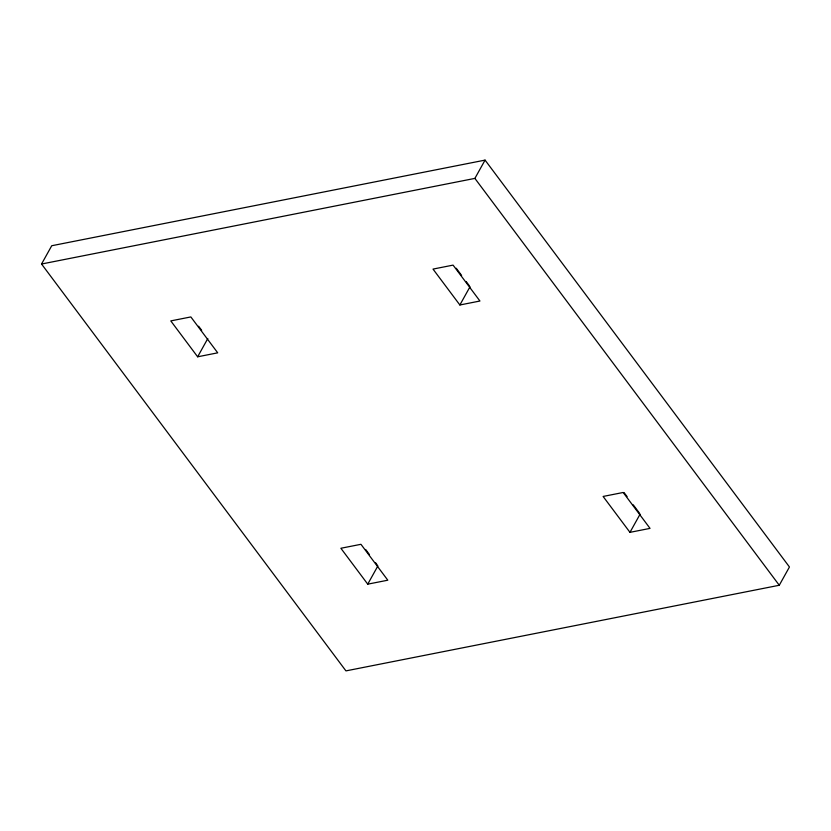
<?xml version="1.0" encoding="UTF-8"?>
<svg xmlns="http://www.w3.org/2000/svg" width="831" height="831" viewBox="0 0 831 831"><rect width="100%" height="100%" fill="white"/><g stroke="black" fill="none" stroke-linecap="round" stroke-linejoin="round"><path stroke-width="1.25" d="M41.55 264.019L51.73 245.737L485.065 160.113L789.45 566.981L779.27 585.263L345.935 670.887L41.55 264.019L474.885 178.395L485.065 160.113M197.643 356.8L217.712 352.832L190.85 316.933L170.781 320.901L197.643 356.8L207.812 338.518M459.875 304.987L479.944 301.019L453.082 265.12L433.013 269.088L459.875 304.987L470.045 286.695M367.738 584.162L387.807 580.204L360.955 544.305L340.876 548.263L367.738 584.162L377.918 565.88M629.971 532.349L650.039 528.381L623.188 492.482L603.109 496.45L629.971 532.349L640.15 514.067M474.885 178.395L779.27 585.263M456.24 268.236L461.61 275.414M466.212 281.574L469.286 285.677M624.029 492.523L627.104 496.626M633.243 504.833L639.382 513.039M198.609 326.209L201.684 330.312M365.64 549.468L369.473 554.599M375.612 562.805L377.149 564.851"/></g></svg>
